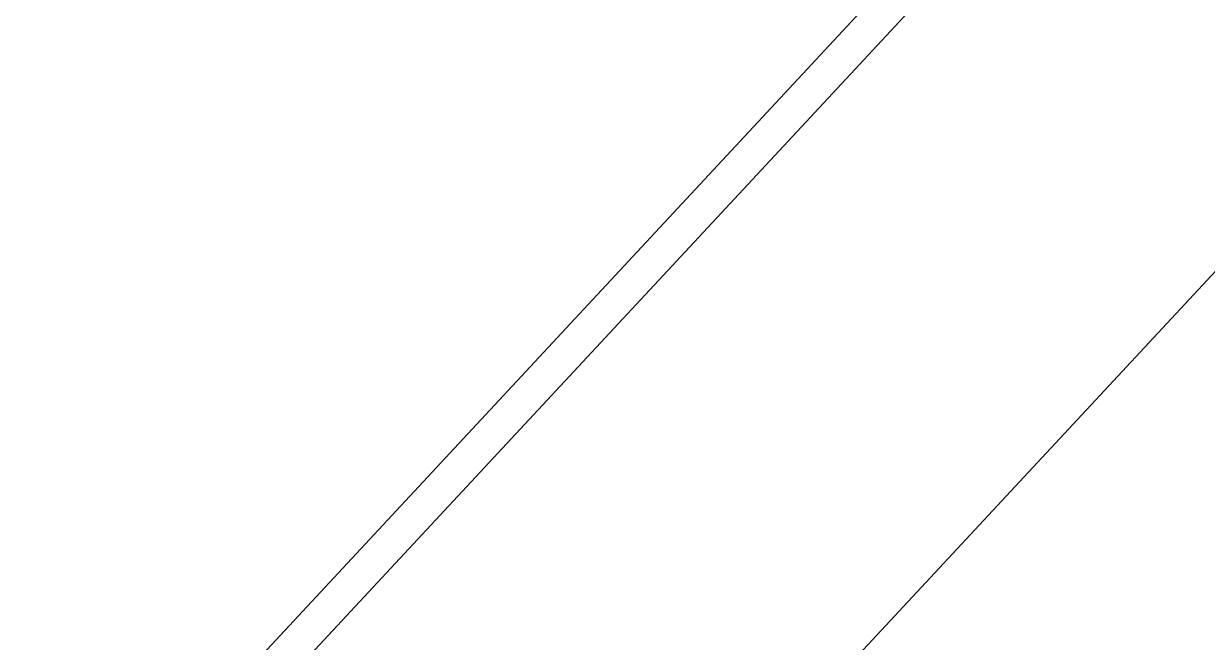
# Model space of a CAD drawing. Header units: metres. Extents: x 503497 to 504361, y 6966567 to 6966857.
# Drawn here: x 504123.2024 to 504123.4454, y 6966700.7392 to 6966700.8663 of the extents above; entities that cross this region are included whole.
import ezdxf

# ---------------------------------------------------------------- set-up
doc = ezdxf.new("R2010")
doc.units = ezdxf.units.M

msp = doc.modelspace()

# ---------------------------------------------------------------- linework, layer by layer
at = {"layer": 'SHADOW_APPROVED_20260621T090000'}
for points in [[(504125.4218, 6966703.0603), (504125.0625, 6966703.6133), (504066.5462, 6966640.6817), (504066.9055, 6966640.1287), (504125.4218, 6966703.0603)], [(504125.8564, 6966702.7697), (504125.4218, 6966703.0603), (504066.9055, 6966640.1287), (504067.3401, 6966639.8381), (504125.8564, 6966702.7697)], [(504124.1841, 6966701.6081), (504124.6865, 6966701.7525), (504066.1702, 6966638.8209), (504065.6678, 6966638.6765), (504124.1841, 6966701.6081)], [(504123.6735, 6966701.1907), (504124.1841, 6966701.6081), (504065.6678, 6966638.6765), (504065.1572, 6966638.2591), (504123.6735, 6966701.1907)], [(504123.3955, 6966700.6171), (504123.6735, 6966701.1907), (504065.1572, 6966638.2591), (504064.8792, 6966637.6855), (504123.3955, 6966700.6171)]]:
    msp.add_lwpolyline(points, close=True, dxfattribs=at)
at = {"layer": 'SHADOW_COMPARATOR_RL48_20260621T090000'}
for points in [[(504125.4218, 6966703.0603), (504125.0625, 6966703.6133), (504088.5748, 6966664.3725), (504088.9341, 6966663.8195), (504125.4218, 6966703.0603)], [(504125.8564, 6966702.7697), (504125.4218, 6966703.0603), (504088.9341, 6966663.8195), (504089.3687, 6966663.5289), (504125.8564, 6966702.7697)], [(504124.1841, 6966701.6081), (504124.6865, 6966701.7525), (504088.1988, 6966662.5117), (504087.6964, 6966662.3673), (504124.1841, 6966701.6081)], [(504123.6735, 6966701.1907), (504124.1841, 6966701.6081), (504087.6964, 6966662.3673), (504087.1858, 6966661.9499), (504123.6735, 6966701.1907)], [(504123.3955, 6966700.6171), (504123.6735, 6966701.1907), (504087.1858, 6966661.9499), (504086.9078, 6966661.3763), (504123.3955, 6966700.6171)]]:
    msp.add_lwpolyline(points, close=True, dxfattribs=at)

doc.saveas('drawing.dxf')
